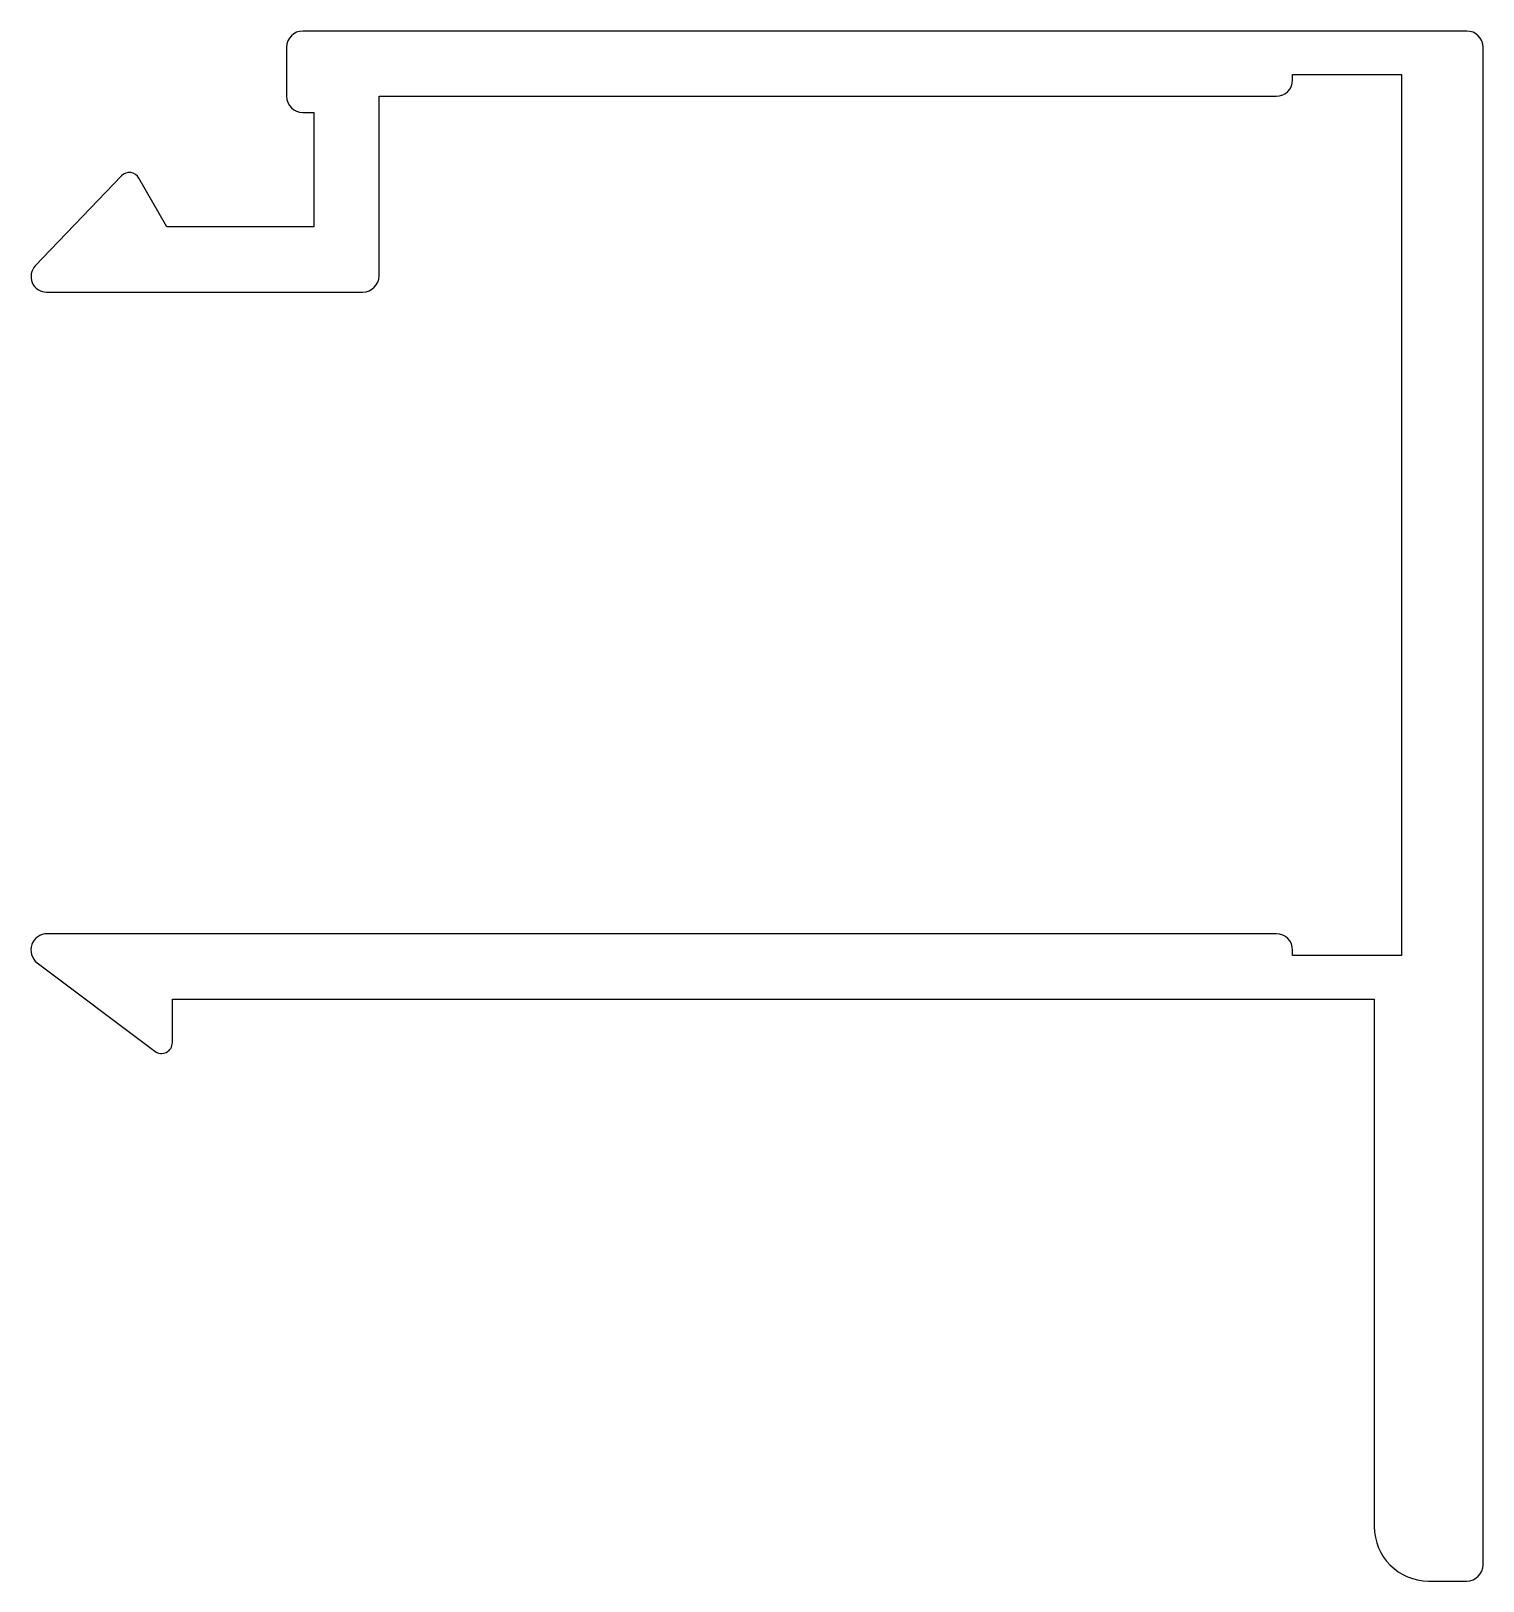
# Model space of a CAD drawing. Extents: x 1946.9 to 1973.6, y 1032.2 to 1060.7.
import ezdxf

# ---------------------------------------------------------------- set-up
doc = ezdxf.new("R2010")
doc.units = 0
doc.layers.get('0').update_dxf_attribs({"linetype": 'CONTINUOUS'})

msp = doc.modelspace()

# ---------------------------------------------------------------- linework, layer by layer
for p, q in [((1973.32, 1060.681), (1951.92, 1060.681)), ((1951.62, 1060.381), (1951.62, 1059.481)), ((1973.62, 1032.481), (1973.62, 1060.381)), ((1970.12, 1059.781), (1970.12, 1059.881)), ((1970.12, 1059.881), (1972.12, 1059.881)), ((1972.12, 1059.881), (1972.12, 1043.682)), ((1953.32, 1056.181), (1953.32, 1059.481)), ((1953.32, 1059.481), (1969.82, 1059.481)), ((1951.92, 1059.181), (1952.12, 1059.181)), ((1952.12, 1059.181), (1952.12, 1057.081)), ((1948.583, 1058.02), (1946.999, 1056.365)), ((1949.42, 1057.081), (1948.903, 1057.976)), ((1952.12, 1057.081), (1949.42, 1057.081)), ((1947.206, 1055.881), (1953.02, 1055.881)), ((1969.82, 1044.082), (1947.219, 1044.082)), ((1970.12, 1043.682), (1970.12, 1043.782)), ((1972.12, 1043.682), (1970.12, 1043.682)), ((1947.034, 1043.549), (1949.196, 1041.924)), ((1949.52, 1042.081), (1949.52, 1042.881)), ((1949.52, 1042.881), (1971.62, 1042.881)), ((1971.62, 1042.881), (1971.62, 1033.181)), ((1972.62, 1032.181), (1973.32, 1032.181))]:
    msp.add_line(p, q)
for centre, radius, start, end in [((1951.92, 1060.381), 0.3, 90, 180), ((1973.32, 1060.381), 0.3, 0, 90), ((1969.82, 1059.781), 0.3, 270, 0), ((1951.92, 1059.481), 0.3, 180, 270), ((1948.727, 1057.881), 0.2, 28.3849, 136.2603), ((1947.206, 1056.167), 0.286, 136.2603, 270), ((1953.02, 1056.181), 0.3, 270, 0), ((1947.219, 1043.784), 0.299, 90, 231.7681), ((1969.82, 1043.782), 0.3, 0, 90), ((1949.32, 1042.081), 0.2, 231.7681, 360), ((1972.62, 1033.181), 1, 180, 270), ((1973.32, 1032.481), 0.3, 270, 360)]:
    msp.add_arc(centre, radius, start, end)

doc.saveas('drawing.dxf')
